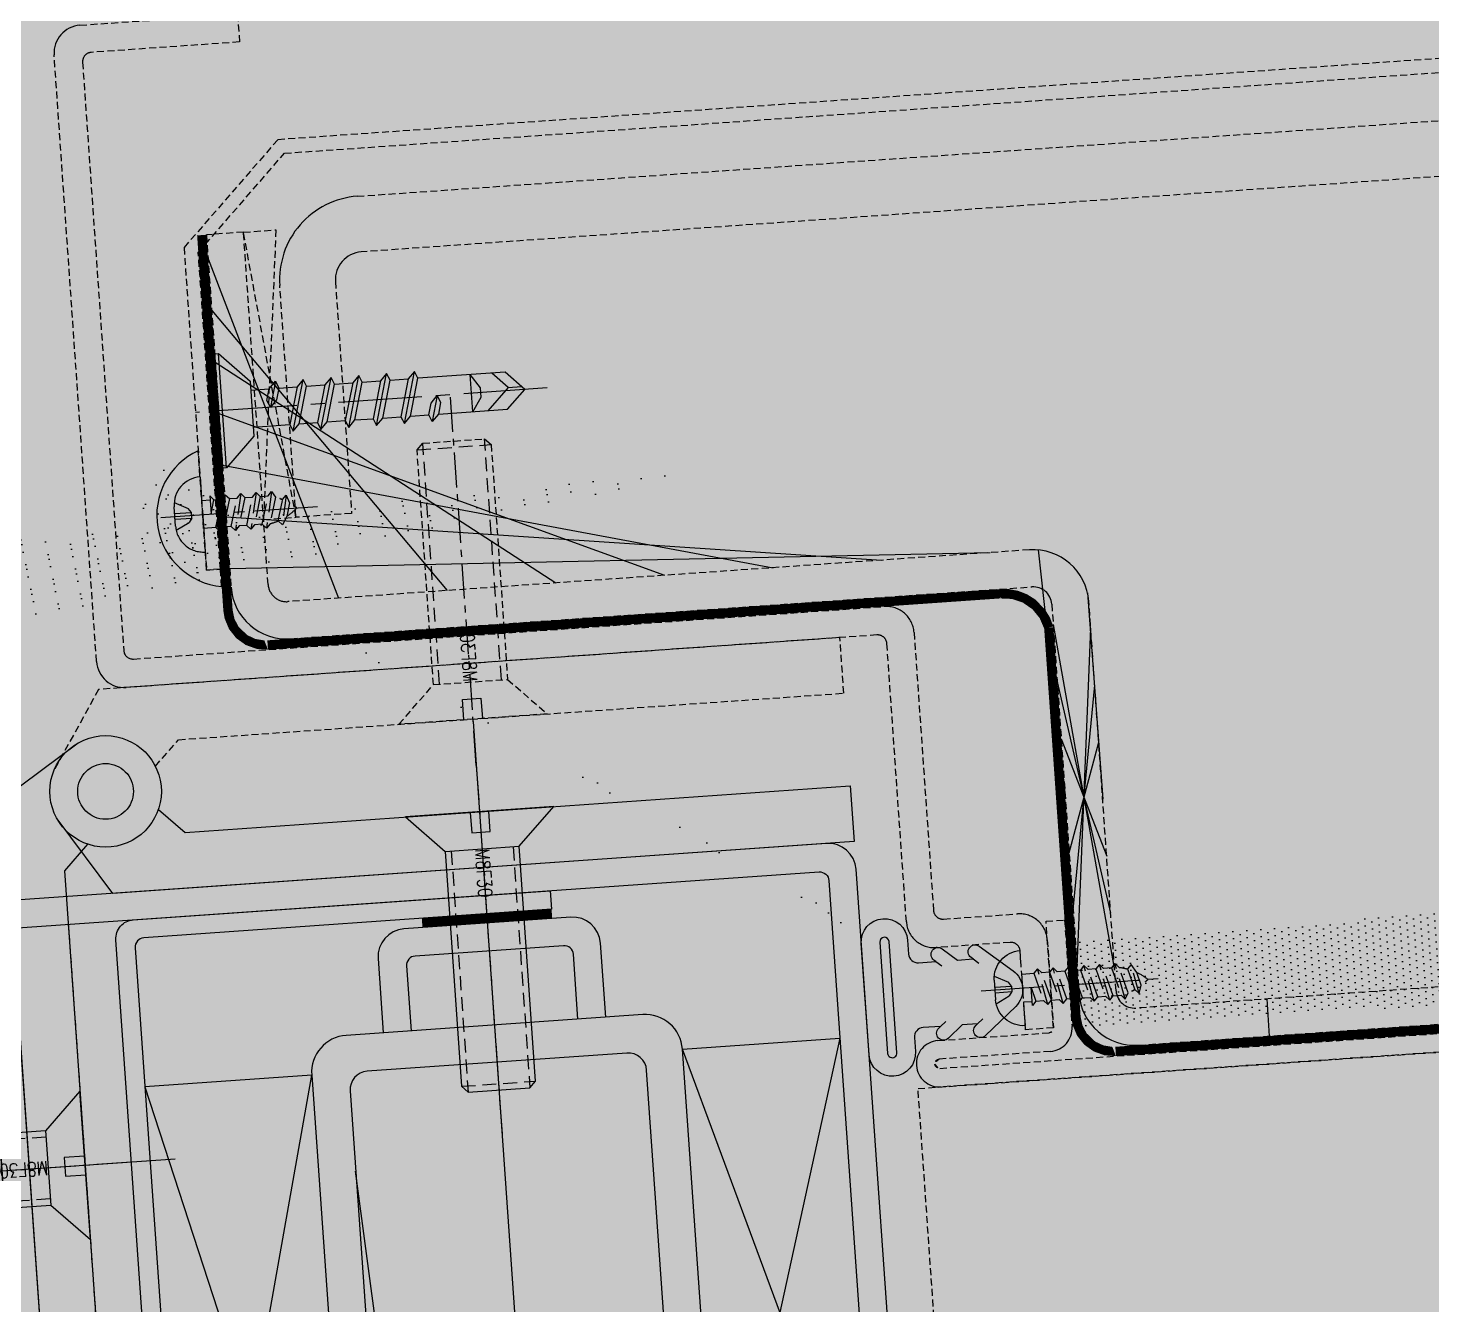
# Model space of a CAD drawing. Header units: millimetres. Extents: x 306 to 836129804, y -168137 to 818603917.
# Drawn here: x 834507694 to 834507845.1, y 817985933.9 to 817986071.3 of the extents above; entities that cross this region are included whole.
import ezdxf
from ezdxf.enums import TextEntityAlignment as Align

# ---------------------------------------------------------------- set-up
doc = ezdxf.new("R2010")
doc.units = ezdxf.units.MM
doc.header["$LTSCALE"] = 3
for name, pattern in [('ACAD_ISO03W100', [30, 12, -18]), ('CENTER', [2, 1.25, -0.25, 0.25, -0.25]), ('CENTER2', [1.125, 0.75, -0.125, 0.125, -0.125]), ('DASHED', [0.75, 0.5, -0.25]), ('HIDDEN', [0.375, 0.25, -0.125]), ('HIDDEN2', [4.762499999999999, 3.175, -1.5875])]:
    doc.linetypes.add(name, pattern=pattern)
doc.layers.get('Defpoints').update_dxf_attribs({"color": 32})
for name, color, linetype in [('_LTC', 251, 'Continuous'), ('ALUM', 251, 'Continuous'), ('ELASTOMER', 251, 'Continuous'), ('ELASTOMER-V', 251, 'Continuous'), ('FASTENER', 251, 'Continuous'), ('INSUL', 8, 'HIDDEN'), ('STEEL', 251, 'Continuous'), ('STEEL-V', 251, 'Continuous'), ('SUS-V', 251, 'Continuous'), ('WELD', 251, 'Continuous')]:
    doc.layers.add(name, color=color, linetype=linetype)
doc.layers.add('Eva-New', color=1, linetype='ACAD_ISO03W100', lineweight=18)
doc.layers.add('Hatch (LTC&CB)', color=252, linetype='Continuous', lineweight=35)
doc.layers.add('GRID', color=7, linetype='Continuous', true_color=0x000000)
doc.styles.add('ROMANS', font='ROMANS.shx', dxfattribs={"width": 0.8})

# ---------------------------------------------------------------- blocks, each defined once
blk = doc.blocks.new('GASKET45')
at = {"layer": 'ELASTOMER-V'}
h = blk.add_hatch(dxfattribs=at)
h.set_pattern_fill('DOTS', color=256, scale=12, angle=-1.272221872585407e-14, style=0)
h.set_pattern_definition([(0, (4663.715353717185, 751.2185702971419), (0.3750000000000002, 0.7499999999999999), [0, -0.75])])
edge = h.paths.add_edge_path()
edge.add_arc((-6, -14.5), 2.5, 90, 270, ccw=False)
edge.add_line((-6, -12), (-4.499999999999091, -12))
edge.add_arc((-4.500000000000114, -10.99999999999989), 1.000000000000114, 270.0000000000586, 359.9999999999935)
edge.add_line((-3.5, -11), (-3.5, -9.115413747220373))
edge.add_line((-3.5, -9.115413747220373), (-3.675466667660658, -9.324526778783365))
edge.add_arc((-4.249999999999823, -8.842436071518266), 0.7500000000000733, 140.0000000000274, 319.9999999999853, ccw=False)
edge.add_line((-4.824533332339342, -8.36034536425359), (-3.5, -6.781828006927753))
edge.add_line((-3.5, -6.781828006927753), (-3.5, -5.115413747218554))
edge.add_line((-3.5, -5.115413747218554), (-3.675466667660658, -5.324526778783365))
edge.add_arc((-4.249999999999823, -4.842436071518266), 0.7500000000000733, 140.0000000000274, 319.9999999999853, ccw=False)
edge.add_line((-4.824533332339342, -4.36034536425359), (-1.915111107797202, -0.8930309757834038))
edge.add_arc((8.36325685294266e-13, -2.5), 2.500000000000614, 40.000000000022794, 140.0000000000044, ccw=False)
edge.add_line((1.915111107798111, -0.8930309757824944), (4.824533332339342, -4.36034536425268))
edge.add_arc((4.249999999999823, -4.842436071518266), 0.7500000000006569, -139.99999999993207, 40.00000000002592, ccw=False)
edge.add_line((3.675466667660658, -5.324526778784275), (3.5, -5.115413747218554))
edge.add_line((3.5, -5.115413747218554), (3.5, -6.781828006927753))
edge.add_line((3.5, -6.781828006927753), (4.824533332339342, -8.36034536425268))
edge.add_arc((4.249999999999823, -8.842436071518266), 0.7500000000006569, -139.99999999993207, 40.00000000002592, ccw=False)
edge.add_line((3.675466667660658, -9.324526778784275), (3.5, -9.115413747220373))
edge.add_line((3.5, -9.115413747220373), (3.5, -11))
edge.add_arc((4.500000000000114, -10.99999999999989), 1.000000000000114, 180.0000000000065, 269.9999999999413)
edge.add_line((4.499999999999091, -12), (6, -12))
edge.add_arc((6, -14.5), 2.5, -90, 90, ccw=False)
edge.add_line((6, -17), (-6, -17))
edge = h.paths.add_edge_path(flags=16)
edge.add_line((-6, -15), (6, -15))
edge.add_arc((6, -14.5), 0.5, 270, 450)
edge.add_line((6, -14), (-6, -14))
edge.add_arc((-6, -14.5), 0.5, 90, 270)
at = {"layer": 'ELASTOMER'}
for points in [[(-6, -17, -0.9999999999999999), (-6, -12), (-4.499999999999091, -12, 0.414213562372762), (-3.5, -11), (-3.5, -9.115413747220373), (-3.675466667660658, -9.324526778783365, -0.9999999999996328), (-4.824533332339342, -8.36034536425359), (-3.5, -6.781828006927753), (-3.5, -5.115413747218554), (-3.675466667660658, -5.324526778783365, -0.9999999999996328), (-4.824533332339342, -4.36034536425359), (-1.915111107797202, -0.8930309757834038, -0.4663076581549007), (1.915111107798111, -0.8930309757824944), (4.824533332339342, -4.36034536425268, -0.9999999999996328), (3.675466667660658, -5.324526778784275), (3.5, -5.115413747218554), (3.5, -6.781828006927753), (4.824533332339342, -8.36034536425268, -0.9999999999996328), (3.675466667660658, -9.324526778784275), (3.5, -9.115413747220373), (3.5, -11, 0.414213562372762), (4.499999999999091, -12), (6, -12, -1), (6, -17)], [(-6, -15), (6, -15, 0.9999999999999999), (6, -14), (-6, -14, 0.9999999999999999)]]:
    blk.add_lwpolyline(points, format="xyb", close=True, dxfattribs=at)
for points in [[(-3.5, -5.115413747218554), (-3.000000000000909, -4.519536950917427)], [(3.500000000000909, -5.115413747218554), (3.000000000000909, -4.519536950917427)], [(-3.5, -9.115413747220373), (-3, -8.519536950919246)], [(3.5, -9.115413747220373), (3, -8.519536950919246)]]:
    blk.add_lwpolyline(points, dxfattribs=at)
blk = doc.blocks.new('screw03')
at = {"linetype": 'CENTER2'}
blk.add_line((0, 1.499999999999999), (0, -4.999999999999999), dxfattribs=at)
at = {"linetype": 'ByBlock'}
for p, q in [((-0.4947352116318982, 0.9894704232638122), (-0.25, 0.4999999999999999)), ((-0.0999999999999979, 0.9999999999999996), (-0.0999999999999979, 0.3999999999999995)), ((0.1000000000000085, 0.9999999999999996), (0.1000000000000085, 0.3999999999999997)), ((0.4947352116319053, 0.9894704232638114), (0.2500000000000071, 0.4999999999999999)), ((-0.1000000000000014, 0.3999999999999997), (-0.25, 0.4999999999999999)), ((-0.0999999999999979, 0.3999999999999995), (0.1000000000000085, 0.3999999999999997)), ((0.1000000000000085, 0.3999999999999997), (0.2500000000000071, 0.4999999999999999)), ((-0.5, -2e-16), (-0.5, -0.4390775208307397)), ((0.4999999995919425, -2e-16), (0.4999999995919425, -0.2999446808685481)), ((0.4999999995919425, -0.4390775208307988), (0.4999999995919425, -0.7151599297903417)), ((0.6499999995918926, -0.8564760407174967), (-0.6500000000000496, -0.5782103607930225)), ((-0.5000000000000498, -0.9956088806797342), (-0.5000000000000498, -0.7173432007552591)), ((0.4999999995918927, -0.9956088806797334), (0.4999999995918927, -1.273874560604208)), ((0.6499999995918926, -1.413007400566445), (-0.6500000000000496, -1.13474172064197)), ((-0.5000000000000498, -1.552140240528682), (-0.5000000000000498, -1.273874560604207)), ((0.6499999995918926, -1.969538760415393), (-0.6500000000000496, -1.691273080490919)), ((-0.5000000000000498, -2.108671600377631), (-0.5000000000000498, -1.830405920453156)), ((0.4999999995918927, -1.552140240528681), (0.4999999995918927, -1.830405920453157)), ((0.6499999995918926, -2.526070120264342), (-0.6500000000000496, -2.247804440339868)), ((-0.5000000000000498, -2.665202960226579), (-0.5000000000000498, -2.386937280302104)), ((0.4999999995918927, -2.10867160037763), (0.4999999995918927, -2.386937280302105)), ((0.6499999995918926, -3.08260148011329), (-0.6500000000000496, -2.804335800188816)), ((-0.5000000000000498, -3.221734320075528), (-0.5000000000000498, -2.943468640151053)), ((0.4999999995918927, -2.665202960226578), (0.4999999995918927, -2.943468640151054)), ((0.6499999995918926, -3.639132839962238), (-0.6500000000000496, -3.360867160037765)), ((0.4999999995918927, -3.221734320075527), (0.4999999995918927, -3.500000000000002)), ((0.4837624808859618, -4.14940600362065), (-0.5707179780344405, -3.939459985643766))]:
    blk.add_line(p, q, dxfattribs=at)
blk.add_lwpolyline([(-1.350000000000001, 0, -0.4142135623730951), (-0.3500000000000014, 0.9999999999999992), (0.3500000000000014, 0.9999999999999998, -0.4142135623730951), (1.350000000000001, 0)], format="xyb", close=True, dxfattribs=at)
for points in [[(-0.5000000000000498, -0.7173432007552591), (-0.6500000000000496, -0.5782103607930225), (-0.5000000000000498, -0.4390775208307858), (0.4999999995918928, -0.7173432007552601), (0.6499999995918926, -0.8564760407174967), (0.4999999995918928, -0.9956088806797334)], [(-2.040767e-10, -0.2999446808685482), (0.4999999995918928, -0.4390775208307849), (0.6499999995918926, -0.2999446808685482)], [(-0.5000000000000498, -1.273874560604207), (-0.6500000000000496, -1.13474172064197), (-0.5000000000000498, -0.9956088806797342), (0.4999999995918928, -1.273874560604208), (0.6499999995918926, -1.413007400566445), (0.4999999995918928, -1.552140240528681)], [(-0.5000000000000498, -1.830405920453156), (-0.6500000000000496, -1.691273080490919), (-0.5000000000000498, -1.552140240528682), (0.4999999995918928, -1.830405920453157), (0.6499999995918926, -1.969538760415393), (0.4999999995918928, -2.10867160037763)], [(-0.5000000000000498, -2.386937280302104), (-0.6500000000000496, -2.247804440339868), (-0.5000000000000498, -2.108671600377631), (0.4999999995918928, -2.386937280302105), (0.6499999995918926, -2.526070120264342), (0.4999999995918928, -2.665202960226578)], [(-0.5000000000000498, -2.943468640151053), (-0.6500000000000496, -2.804335800188816), (-0.5000000000000498, -2.665202960226579), (0.4999999995918928, -2.943468640151054), (0.6499999995918926, -3.08260148011329), (0.4999999995918928, -3.221734320075527)], [(-0.5000000000000498, -3.500000000000001), (-0.6500000000000496, -3.360867160037765), (-0.5000000000000498, -3.221734320075528), (0.4999999995918928, -3.500000000000002), (0.6499999995918926, -3.639132839962238), (0.4343183268247861, -3.759988724585902)], [(-0.2774362008874089, -4.118463226760876), (-0.5707179780344405, -3.939459985643766), (-0.4207179780344406, -3.800327145681528), (0.3337624808859618, -4.010273163658414), (0.4837624808859617, -4.14940600362065), (0.1966940256257654, -4.250397396668146)]]:
    blk.add_lwpolyline(points, close=True, dxfattribs=at)
for centre, start, end in [((1.467556403731704, -3.141221798134048), 190.3341786934588, 199.2416268676345), ((-1.467556403731705, -3.141221798134048), 334.2448838216755, 341.9779209403062), ((1.467556403731704, -3.141221798134048), 209.249965380487, 222.7959236607018), ((-1.467556403731705, -3.141221798134048), 317.2040763392983, 326.3176718876688)]:
    blk.add_arc(centre, 2, start, end, dxfattribs=at)
blk = doc.blocks.new('SCREW11')
at = {"linetype": 'CENTER2'}
blk.add_line((7.389644451905042e-12, -8.85833333333494), (7.275957614183426e-12, 0.625), dxfattribs=at)
at = {"linetype": 'ByBlock'}
for p, q in [((-0.4999999999853344, -0.9000000000060027), (-0.4999999999853344, -1.880741475800733)), ((0.5000000000146656, -0.9000000000078217), (0.5000000000131877, -1.398690668234394)), ((1.466560206608847e-11, -1.394125594570141), (0.1875000000146656, -1.314956545601035)), ((0.1875000000219416, -1.573775590709829), (1.466560206608847e-11, -1.394125594570141)), ((0.6875000000146656, -1.578340664367261), (1.682565198279917e-11, -1.394125594571506)), ((0.1875000000146656, -1.314956545601035), (0.5000000000189857, -1.398690668236213)), ((0.5000000000189857, -1.398690668236213), (0.6875000000146656, -1.578340664367261)), ((-0.4999999999868123, -1.880741475797095), (-0.6874999999868123, -1.959910524772567)), ((0.5000000000161435, -2.148690668237123), (-0.4999999999868123, -1.880741475797095)), ((0.5000000000204636, -1.657509713344098), (0.1875000000219416, -1.573775590709829)), ((0.6875000000146656, -1.578340664367261), (0.5000000000204636, -1.657509713344098)), ((0.5000000000146656, -1.657509713342279), (0.5000000000146656, -2.148690668234394)), ((-0.6874999999868123, -1.959910524772567), (-0.4999999999874944, -2.139560520905889)), ((-0.6874999999868123, -1.959910524772567), (0.6875000000131877, -2.328340664368625)), ((-0.4999999999874944, -2.139560520905889), (0.5000000000176215, -2.40750971333955)), ((-0.4999999999874944, -2.139560520905889), (-0.4999999999896545, -2.630741475799823)), ((0.6875000000131877, -2.328340664368625), (0.5000000000161435, -2.148690668237123)), ((-0.4999999999926104, -2.630741475798914), (-0.6874999999874944, -2.709910524772567)), ((0.5000000000146656, -2.898690668238032), (-0.4999999999926104, -2.630741475798914)), ((0.5000000000176215, -2.40750971333955), (0.6875000000131877, -2.328340664368625)), ((0.5000000000125056, -2.40750971333955), (0.5000000000131877, -2.898690668232121)), ((-0.6874999999874944, -2.709910524772567), (-0.4999999999904503, -2.889560520903615)), ((-0.6874999999874944, -2.709910524772567), (0.6875000000117097, -3.07834066436817)), ((-0.4999999999904503, -2.889560520903615), (0.5000000000161435, -3.157509713335912)), ((-0.4999999999904503, -2.889560520903615), (-0.4999999999919282, -3.380741475799823)), ((0.6875000000117097, -3.07834066436817), (0.5000000000146656, -2.898690668238032)), ((-0.4999999999919282, -3.380741475799823), (-0.6874999999904503, -3.459910524773477)), ((0.5000000000153477, -3.648690668234394), (-0.4999999999919282, -3.380741475799823)), ((0.5000000000161435, -3.157509713335912), (0.6875000000117097, -3.07834066436817)), ((0.5000000000103455, -3.157509713339095), (0.5000000000095497, -3.648690668231666)), ((-0.6874999999904503, -3.459910524773477), (-0.4999999999911324, -3.639560520903615)), ((-0.6874999999904503, -3.459910524773477), (0.6875000000095497, -3.82834066436817)), ((-0.4999999999911324, -3.639560520903615), (0.5000000000153477, -3.907509713338641)), ((-0.4999999999911324, -3.639560520903615), (-0.4999999999926104, -4.130741475796185)), ((0.6875000000095497, -3.82834066436817), (0.5000000000153477, -3.648690668234394)), ((-0.4999999999926104, -4.130741475797549), (-0.6874999999919282, -4.209910524771658)), ((0.5000000000146656, -4.398690668232575), (-0.4999999999926104, -4.130741475797549)), ((0.5000000000153477, -3.907509713338641), (0.6875000000095497, -3.82834066436817)), ((0.5000000000088676, -3.907509713340005), (0.5000000000088676, -4.398690668232575)), ((-0.6874999999919282, -4.209910524771658), (-0.4999999999926104, -4.389560520902251)), ((-0.6874999999919282, -4.209910524771658), (0.6875000000088676, -4.578340664366351)), ((-0.4999999999926104, -4.389560520902251), (0.5000000000131877, -4.657509713336822)), ((-0.4999999999926104, -4.389560520902251), (-0.4999999999940883, -4.880741475794366)), ((0.6875000000088676, -4.578340664366351), (0.5000000000146656, -4.398690668232575)), ((-0.4999999999940883, -4.880741475794366), (-0.6874999999911324, -4.95991052476802)), ((0.5000000000125056, -5.14869066823394), (-0.4999999999940883, -4.880741475794366)), ((0.5000000000131877, -4.657509713336822), (0.6875000000088676, -4.578340664366351)), ((0.5000000000073896, -4.657509713338641), (0.5000000000080718, -5.148690668230756)), ((-0.6874999999911324, -4.95991052476802), (-0.4999999999911324, -5.139560520899977)), ((-0.6874999999911324, -4.95991052476802), (0.6875000000088676, -5.328340664362713)), ((-0.4999999999911324, -5.139560520899977), (0.5000000000131877, -5.407509713335003)), ((-0.4999999999911324, -5.139560520899977), (-0.4999999999919282, -5.630741475797095)), ((0.6875000000088676, -5.328340664362713), (0.5000000000125056, -5.14869066823394)), ((-0.6874999999919282, -5.709910524769384), (-0.4999999999919282, -5.630741475797095)), ((-0.4999999999919282, -5.630741475797095), (-0.1874999999896545, -5.714475598435001)), ((0.5000000000131877, -5.407509713335003), (0.6875000000088676, -5.328340664362713)), ((-0.4999999999868123, -5.88956052090407), (-0.6874999999919282, -5.709910524769384)), ((7.389644451905042e-12, -5.894125594566503), (-0.6874999999904503, -5.709910524770748)), ((-0.1874999999868123, -5.973294643534246), (-0.4999999999868123, -5.88956052090407)), ((-0.1874999999896545, -5.714475598435001), (7.389644451905042e-12, -5.894125594566503)), ((7.389644451905042e-12, -5.894125594566503), (-0.1874999999868123, -5.973294643534246)), ((-0.4999999999992042, -6.82083333333685), (-0.1249999999984084, -7.070833333340033)), ((-0.4999999999992042, -6.82083333333685), (0.5000000000022737, -6.820833333340033)), ((-0.1249999999984084, -7.070833333340033), (0.1250000000030695, -7.070833333340943)), ((0.1250000000030695, -7.070833333340943), (0.5000000000022737, -6.820833333340033)), ((0.08838834764617332, -7.816391595093592), (-0.4999999999984084, -7.228003247447759)), ((0.08838834764617332, -7.816391595093592), (0.5000000000007958, -7.404779942743971)), ((0.08838834764617332, -7.816391595098594), (0.08838834764696912, -8.16994498568829))]:
    blk.add_line(p, q, dxfattribs=at)
for points in [[(-1.54166666665617, -0.09999999999126885), (-1.541666666656283, 4.547473508864641e-12), (1.541666666668561, -4.547473508864641e-12), (1.541666666669471, -0.1000000000044565)], [(-0.4999999999940883, -5.889560520905434), (-0.5000000000013642, -7.75833333333685), (-2.046363078989089e-12, -8.258333333338669), (0.5000000000007958, -7.758333333338669), (0.5000000000088676, -5.40750971333182)]]:
    blk.add_lwpolyline(points, dxfattribs=at)
blk.add_lwpolyline([(-1.54166666665617, -0.09999999999126885), (1.541666666669471, -0.1000000000044565), (0.741666666670767, -0.9000000000060027), (-0.7416666666568972, -0.9000000000060027)], close=True, dxfattribs=at)
blk = doc.blocks.new('screw03S')
at = {"linetype": 'CENTER2'}
blk.add_line((0, 1.499999999999999), (0, -4.386937280302102), dxfattribs=at)
for p, q in [((-0.4947352116318982, 0.9894704232638122), (-0.25, 0.4999999999999999)), ((-0.0999999999999979, 0.9999999999999996), (-0.0999999999999979, 0.3999999999999995)), ((0.1000000000000085, 0.9999999999999996), (0.1000000000000085, 0.3999999999999997)), ((0.4947352116319053, 0.9894704232638114), (0.2500000000000071, 0.4999999999999999)), ((-0.1000000000000014, 0.3999999999999997), (-0.25, 0.4999999999999999)), ((-0.0999999999999979, 0.3999999999999995), (0.1000000000000085, 0.3999999999999997)), ((0.1000000000000085, 0.3999999999999997), (0.2500000000000071, 0.4999999999999999))]:
    blk.add_line(p, q)
at = {"linetype": 'ByBlock'}
for p, q in [((-0.5000000000000498, -0.4390775208307858), (-0.5000000000000498, 0)), ((0.4999999995919425, -2e-16), (0.4999999995919425, -0.2999446808685481)), ((0.4999999995918928, -0.4390775208307849), (0.4999999995918928, -0.7173432007552601)), ((0.6499999995918926, -0.8564760407174967), (-0.6500000000000496, -0.5782103607930225)), ((-0.5000000000000498, -0.9956088806797342), (-0.5000000000000498, -0.7173432007552591)), ((0.4999999995918928, -0.9956088806797334), (0.4999999995918928, -1.273874560604208)), ((0.6499999995918926, -1.413007400566445), (-0.6500000000000496, -1.13474172064197)), ((-0.5000000000000498, -1.552140240528682), (-0.5000000000000498, -1.273874560604207)), ((0.6499999995918926, -1.969538760415393), (-0.6500000000000496, -1.691273080490919)), ((-0.5000000000000498, -2.108671600377631), (-0.5000000000000498, -1.830405920453156)), ((0.4999999995918928, -1.552140240528681), (0.4999999995918928, -1.830405920453157)), ((0.6499999995918926, -2.526070120264342), (-0.6500000000000496, -2.247804440339868)), ((0.4999999995918928, -2.10867160037763), (0.4999999995918928, -2.386937280302105)), ((0.4837624808859619, -3.036343283922753), (-0.5707179780344405, -2.826397265945868))]:
    blk.add_line(p, q, dxfattribs=at)
blk.add_lwpolyline([(-1.350000000000001, 0, -0.4142135623730951), (-0.3500000000000014, 0.9999999999999992), (0.3500000000000014, 0.9999999999999998, -0.4142135623730951), (1.350000000000001, 0)], format="xyb", close=True, dxfattribs=at)
for points in [[(-0.5000000000000498, -0.7173432007552591), (-0.6500000000000496, -0.5782103607930225), (-0.5000000000000498, -0.4390775208307858), (0.4999999995918928, -0.7173432007552601), (0.6499999995918926, -0.8564760407174967), (0.4999999995918928, -0.9956088806797334)], [(-2.040767e-10, -0.2999446808685482), (0.4999999995918928, -0.4390775208307849), (0.6499999995918926, -0.2999446808685482)], [(-0.5000000000000498, -1.273874560604207), (-0.6500000000000496, -1.13474172064197), (-0.5000000000000498, -0.9956088806797342), (0.4999999995918928, -1.273874560604208), (0.6499999995918926, -1.413007400566445), (0.4999999995918928, -1.552140240528681)], [(-0.5000000000000498, -1.830405920453156), (-0.6500000000000496, -1.691273080490919), (-0.5000000000000498, -1.552140240528682), (0.4999999995918928, -1.830405920453157), (0.6499999995918926, -1.969538760415393), (0.4999999995918928, -2.10867160037763)], [(-0.5000000000000498, -2.386937280302104), (-0.6500000000000496, -2.247804440339868), (-0.5000000000000498, -2.108671600377631), (0.4999999995918928, -2.386937280302105), (0.6499999995918926, -2.526070120264342), (0.4343183268247862, -2.646926004888005)], [(-0.2774362008874089, -3.005400507062979), (-0.5707179780344405, -2.826397265945868), (-0.4207179780344405, -2.687264425983631), (0.3337624808859619, -2.897210443960516), (0.4837624808859618, -3.036343283922753), (0.1966940256257655, -3.137334676970249)]]:
    blk.add_lwpolyline(points, close=True, dxfattribs=at)
for centre, start, end in [((1.467556403731704, -2.028159078436152), 190.3341786934588, 199.2416268676345), ((1.467556403731704, -2.028159078436152), 209.249965380487, 222.7959236607018), ((-1.467556403731705, -2.028159078436152), 334.2448838216755, 341.9779209403062), ((-1.467556403731705, -2.028159078436152), 317.2040763392983, 326.3176718876688)]:
    blk.add_arc(centre, 2, start, end, dxfattribs=at)
blk = doc.blocks.new('M8FH')
at = {"linetype": 'ByBlock'}
blk.add_lwpolyline([(-4, -8), (0, -4), (0, 4), (-4, 8)], close=True, dxfattribs=at)
at = {"linetype": 'HIDDEN2'}
blk.add_lwpolyline([(-4, -1), (-1.799999999999955, -1), (-1.799999999999955, 1), (-4, 1)], dxfattribs=at)
blk = doc.blocks.new('M8F30')
at = {"linetype": 'DASHED'}
for p, q in [((4, 3.33333333333303), (30, 3.33333333333303)), ((29.33333333333394, -4), (29.33333333333394, 4)), ((4, -3.33333333333303), (30, -3.33333333333303))]:
    blk.add_line(p, q, dxfattribs=at)
at = {"linetype": 'CENTER'}
blk.add_line((-5, 0), (35, 0), dxfattribs=at)
at = {"linetype": 'ByBlock'}
blk.add_lwpolyline([(4, -4), (29.33333333333394, -4), (30, -3.33333333333303), (30, 3.33333333333303), (29.33333333333394, 4), (4, 4)], dxfattribs=at)
blk.add_blockref('M8FH', (4, 0), dxfattribs=at)
at = {"layer": 'Defpoints', "style": 'ROMANS', "width": 0.8000000000000111}
blk.add_text('M8F30', height=1.5, dxfattribs=at).set_placement((4, 0), align=Align.MIDDLE_LEFT)
blk = doc.blocks.new('WELD')
blk.add_solid([(0, 1), (0, 0), (1, 0)])
blk = doc.blocks.new('EWS4-1 Door LEAFT L - 2')
at = {"layer": 'STEEL-V'}
h = blk.add_hatch(dxfattribs=at)
h.set_pattern_fill('STEEL', color=256, scale=150, angle=89.99999999999997, style=0)
h.set_pattern_definition([(134.9999999999999, (-71731.33089601994, 20096.0815141201), (-13.25825214724777, -13.25825214724776), []), (134.9999999999999, (-71740.70589601994, 20096.08151435852), (-13.25825214724777, -13.25825214724776), [])])
edge = h.paths.add_edge_path(flags=16)
edge.add_line((-70080.02894794941, 14995.35489416122), (-70080.02894794941, 15023.35489428043))
edge.add_arc((-70082.0289478302, 15023.35489428043), 1.99999988079071, 0, 90)
edge.add_line((-70082.0289478302, 15025.35489416122), (-70150.0289478302, 15025.35489428043))
edge.add_arc((-70150.0289477706, 15023.35489422083), 2.000000059604646, 90.00000170754724, 180.0000017075472)
edge.add_line((-70152.0289478302, 15023.35489416122), (-70152.02894771099, 14995.35489428043))
edge.add_arc((-70150.0289477706, 14995.35489410162), 1.999999940395363, 179.999994877358, 269.9999948773579)
edge.add_line((-70150.02894794941, 14993.35489416122), (-70082.02894794941, 14993.35489428043))
edge.add_arc((-70082.0289478898, 14995.35489422083), 1.999999940395356, 269.9999982924527, 359.9999982924526)
edge = h.paths.add_edge_path()
edge.add_line((-70076.02894794941, 14993.35489439964), (-70076.02894794941, 15025.35489416122))
edge.add_arc((-70080.02894812822, 15025.35489422083), 4.000000178813934, 359.9999991462265, 449.9999991462264)
edge.add_line((-70080.02894806862, 15029.35489439964), (-70152.0289478302, 15029.35489428043))
edge.add_arc((-70152.02894765139, 15025.35489422083), 4.000000059604648, 90.00000256132091, 180.0000025613209)
edge.add_line((-70156.02894771099, 15025.35489404202), (-70156.02894771099, 14993.35489428043))
edge.add_arc((-70152.02894771099, 14993.35489416122), 4.000000000000002, 179.9999982924527, 269.9999982924527)
edge.add_line((-70152.0289478302, 14989.35489416122), (-70080.0289478302, 14989.35489428043))
edge.add_arc((-70080.02894794941, 14993.35489428043), 4.000000000000002, 270.0000017075473, 360.0000017075473)
blk.add_circle((-70184.0289478302, 14969.35489439964), 6)
at = {"layer": 'ALUM'}
for points in [[(-70076.5289478302, 15032.35489416122), (-70076.5289478302, 15035.35489416122), (-70090.5289478302, 15035.35489416122, -0.414213562373095), (-70091.02894794941, 15035.85489416122), (-70091.02894794941, 15046.85489428043, 0.414213562373095), (-70093.52894794941, 15049.35489428043), (-70170.0289478302, 15049.35489404202, 0.4142135623730951), (-70173.02894794941, 15046.35489416122), (-70173.0289478302, 14889.35489404202), (-70170.02894771099, 14889.35489416122), (-70170.0289478302, 15045.35489439964, -0.4142135623730951), (-70169.0289478302, 15046.35489428043), (-70095.0289478302, 15046.35489416122, -0.4142135623730951), (-70094.02894771099, 15045.35489404202), (-70094.0289478302, 15035.35489416122, 0.414213562373095), (-70091.0289478302, 15032.35489416122), (-70076.5289478302, 15032.35489416122)], [(-69348.52894794941, 15049.35489428043), (-69348.52894771099, 14969.35489416122), (-70168.02894771099, 14969.35489404202, -0.4142135623730951), (-70170.02894794941, 14971.35489416122), (-70170.02894794941, 15016.35489428043), (-70168.02894794941, 15016.35489428043), (-70168.02894771099, 14972.35489416122, 0.4142135623730951), (-70167.02894794941, 14971.35489416122), (-69350.5289478302, 14971.35489416122)]]:
    blk.add_lwpolyline(points, format="xyb", dxfattribs=at)
at = {"layer": 'ELASTOMER'}
for points in [[(-70152.0289478302, 15029.35489428043), (-70152.02894794941, 15046.35489439964), (-70094.02894794941, 15029.35489428043), (-70094.0289478302, 15046.35489416122)], [(-70152.0289478302, 14989.35489416122), (-70152.02894771099, 14971.35489428043), (-70080.0289478302, 14989.35489428043), (-70080.0289478302, 14971.35489404202)]]:
    blk.add_lwpolyline(points, close=True, dxfattribs=at)
at = {"layer": 'ELASTOMER', "linetype": 'HIDDEN2', "const_width": 1, "flags": 128}
blk.add_lwpolyline([(-70167.5289478302, 15002.35489428043), (-70167.5289478302, 15016.35489439964)], dxfattribs=at)
at = {"layer": 'GRID'}
blk.add_line((-70188.75590586662, 15009.35489439964), (-69350.52894771099, 15009.35489416122), dxfattribs=at)
at = {"layer": 'STEEL'}
for points in [[(-70076.02894794941, 14993.35489439964), (-70076.02894794941, 15025.35489416122, 0.414213562373095), (-70080.02894806862, 15029.35489439964), (-70152.0289478302, 15029.35489428043, 0.414213562373095), (-70156.02894771099, 15025.35489404202), (-70156.02894771099, 14993.35489428043, 0.414213562373095), (-70152.0289478302, 14989.35489416122), (-70080.0289478302, 14989.35489428043, 0.414213562373095)], [(-70080.02894794941, 14995.35489416122), (-70080.02894794941, 15023.35489428043, 0.414213562373095), (-70082.0289478302, 15025.35489416122), (-70150.0289478302, 15025.35489428043, 0.414213562373095), (-70152.0289478302, 15023.35489416122), (-70152.02894771099, 14995.35489428043, 0.414213562373095), (-70150.02894794941, 14993.35489416122), (-70082.02894794941, 14993.35489428043, 0.414213562373095)]]:
    blk.add_lwpolyline(points, format="xyb", close=True, dxfattribs=at)
for points in [[(-70156.02894771099, 15021.35489428043), (-70164.0289478302, 15021.35489428043, 0.4142135623730951), (-70167.0289478302, 15018.35489428043), (-70167.0289478302, 15000.35489428043, 0.414213562373095), (-70164.02894794941, 14997.35489404202), (-70156.02894771099, 14997.35489404202)], [(-70156.0289478302, 15018.35489428043), (-70163.0289478302, 15018.35489428043, 0.414213562373095), (-70164.0289478302, 15017.35489416122), (-70164.0289478302, 15001.35489428043, 0.414213562373095), (-70163.02894794941, 15000.35489416122), (-70156.0289478302, 15000.35489416122)]]:
    blk.add_lwpolyline(points, format="xyb", dxfattribs=at)
at = {"layer": 'SUS-V'}
blk.add_lwpolyline([(-70181.7026232481, 14974.88555562496), (-70179.0289478302, 14977.576816082), (-70179.02894771099, 15049.35489428043), (-70173.02894771099, 15049.35489416122), (-70173.0289478302, 14969.35489428043), (-70181.45751929283, 14963.93384683132)], dxfattribs=at)
at = {"layer": 'FASTENER'}
blk.add_blockref('M8F30', (-70179.0289478302, 15009.35489428043), dxfattribs=at)
at = {"layer": 'WELD', "yscale": 3.000000000000005, "rotation": 90}
for p, xscale, zscale in [((-70156.02894771099, 15021.35489428043), 3.000000000000005, 3.000000000000005), ((-70156.02894771099, 14997.35489416122), -3.000000000000005, 3)]:
    blk.add_blockref('WELD', p, dxfattribs=dict(at, xscale=xscale, zscale=zscale))
blk = doc.blocks.new('Double Door EWS4.1 - Type 1')
at = {"layer": 'INSUL'}
h = blk.add_hatch(dxfattribs=at)
h.set_pattern_fill('STEEL', color=256, scale=149.9999999999999, angle=89.99999999999997, style=0)
h.set_pattern_definition([(44.99999999999995, (-63838.15878355503, 20185.13444769382), (13.25825214724776, -13.25825214724775), []), (44.99999999999995, (-63828.78378355503, 20185.13444805145), (13.25825214724776, -13.25825214724775), [])])
edge = h.paths.add_edge_path()
edge.add_line((-66886.05994844437, 14984.35489404202), (-66848.05994856358, 14984.35489332676))
edge.add_arc((-66848.05994838476, 14990.35489410162), 6.000000774860384, 269.9999982924529, 359.9999982924529)
edge.add_line((-66842.0599476099, 14990.35489392281), (-66842.05994796753, 15070.35489404202))
edge.add_arc((-66840.05994796753, 15070.35489404202), 2, 90, 180, ccw=False)
edge.add_line((-66840.05994796753, 15072.35489404202), (-66798.05994796753, 15072.35489332676))
edge.add_arc((-66798.05994808674, 15078.35489320755), 5.999999880790711, 270.0000011383649, 360.0000011383649)
edge.add_line((-66792.05994820595, 15078.35489332676), (-66792.05994796753, 15285.35489404202))
edge.add_arc((-66798.0599475503, 15285.35489374399), 5.999999582767494, 2.845912352073171e-06, 90.00000284591233)
edge.add_line((-66798.05994784832, 15291.35489332676), (-66886.05994796753, 15291.35489320755))
edge.add_line((-66886.05994796753, 15291.35489320755), (-66886.05994808674, 15287.35489332676))
edge.add_line((-66886.05994808674, 15287.35489332676), (-66798.05994832516, 15287.35489368439))
edge.add_arc((-66798.05994850397, 15285.35489350557), 2.000000178813942, -5.1226414257143915e-06, 89.99999487735857, ccw=False)
edge.add_line((-66796.05994832516, 15285.35489332676), (-66796.05994796753, 15078.35489332676))
edge.add_arc((-66798.05994749069, 15078.35489356518), 1.999999523162856, 269.9999931698092, 359.9999931698092, ccw=False)
edge.add_line((-66798.05994772911, 15076.35489404202), (-66840.05994808674, 15076.35489320755))
edge.add_arc((-66840.05994808674, 15070.35489332676), 5.99999988079071, 90, 180)
edge.add_line((-66846.05994796753, 15070.35489332676), (-66846.05994844437, 14990.35489404202))
edge.add_arc((-66848.059948802, 14990.35489368439), 2.000000357627901, -89.99998975471811, 1.0245281885090662e-05, ccw=False)
edge.add_line((-66848.05994844437, 14988.35489332676), (-66886.05994808674, 14988.35489368439))
edge.add_line((-66886.05994808674, 14988.35489368439), (-66886.05994844437, 14984.35489404202))
h = blk.add_hatch(dxfattribs=at)
h.set_pattern_fill('AR-SAND', color=256, scale=0.9999999999999993, angle=-1.272221872585407e-14, style=0)
h.set_pattern_definition([(37.50000000000001, (-727632.216938138, -109921.7230294943), (-0.06299335810960766, 1.926823769013158), [0, -1.519999999999999, 0, -1.699999999999999, 0, -1.624999999999999]), (7.499999999999937, (-727632.216938138, -109921.7230294943), (1.769776705267728, 2.822146065229739), [0, -0.8199999999999995, 0, -1.369999999999999, 0, -0.5249999999999996]), (327.5, (-727633.4469382763, -109921.7230299711), (3.114141861751496, 0.005659053536963637), [0, -0.4999999999999997, 0, -1.799999999999999, 0, -2.349999999999999]), (317.4999999999999, (-727633.4469382763, -109921.7230299711), (3.006126604572293, 0.8776755649342485), [0, -0.2499999999999998, 0, -1.179999999999999, 0, -1.349999999999999])])
edge = h.paths.add_edge_path()
edge.add_line((-66848.18494796753, 14983.35489404202), (-66850.05994796753, 14983.35489332676))
edge.add_line((-66850.05994796753, 14983.35489332676), (-66850.05994784832, 14981.85489320755))
edge.add_line((-66850.05994784832, 14981.85489320755), (-66862.9349476099, 14981.85489344597))
edge.add_arc((-66855.76028692709, 14984.57489444075), 7.672949975403064, 200.762326326952, 350.8511323470219)
blk.add_line((-66813.05994796753, 14964.35489296913), (-65991.55994796753, 14964.35489404202), dxfattribs=at)
for points in [[(-66886.0599476099, 15294.35489356518), (-66791.559948802, 15294.35489392281, -0.414213562373095), (-66789.05994844437, 15291.8548938036), (-66789.05994784832, 15056.85489332676, -0.414213562373095), (-66791.55994820595, 15054.35489332676), (-66791.55994820595, 15054.35489332676, -0.414213562373095), (-66794.05994784832, 15056.85489320755), (-66794.05994796753, 15068.85489404202, 0.414213562373095), (-66794.55994832516, 15069.35489332676), (-66806.05994808674, 15069.35489320755), (-66806.05994772911, 15071.35489368439), (-66794.55994808674, 15071.3548938036, -0.4142135623730951), (-66792.05994784832, 15068.85489320755), (-66792.0599476099, 15056.85489392281, 0.4142135623730951), (-66791.55994832516, 15056.35489332676, 0.4142135623730951), (-66791.05994844437, 15056.85489320755), (-66791.05994832516, 15291.85489356518, 0.4142135623730951), (-66791.55994844437, 15292.35489416122), (-66886.05994808674, 15292.35489404202)], [(-66886.05994844437, 14984.35489404202), (-66848.05994856358, 14984.35489332676, 0.414213562373095), (-66842.0599476099, 14990.35489392281), (-66842.05994796753, 15070.35489404202, -0.4142135623730867), (-66840.05994796753, 15072.35489404202), (-66798.05994796753, 15072.35489332676, 0.414213562373095), (-66792.05994820595, 15078.35489332676), (-66792.05994796753, 15285.35489404202, 0.4142135623730966), (-66798.05994784832, 15291.35489332676), (-66886.05994796753, 15291.35489320755), (-66886.05994808674, 15287.35489332676), (-66798.05994832516, 15287.35489368439, -0.4142135623730951), (-66796.05994832516, 15285.35489332676), (-66796.05994796753, 15078.35489332676, -0.4142135623730951), (-66798.05994772911, 15076.35489404202), (-66840.05994808674, 15076.35489320755, 0.4142135623730951), (-66846.05994796753, 15070.35489332676), (-66846.05994844437, 14990.35489404202, -0.4142135623730951), (-66848.05994844437, 14988.35489332676), (-66886.05994808674, 14988.35489368439)], [(-66855.05994772911, 15277.85489320755), (-66880.05994832516, 15277.85489332676, 0.4142135623730802), (-66883.05994796753, 15274.85489404202), (-66883.05994844437, 15000.85489404202, 0.4142135623731089), (-66880.05994832516, 14997.85489320755), (-66855.05994832516, 14997.85489332676), (-66855.05994844437, 14991.85489392281), (-66880.05994796753, 14991.85489344597, -0.4142135623731), (-66889.05994808674, 15000.85489332676), (-66889.05994772911, 15274.85489320755, -0.4142135623730901), (-66880.05994844437, 15283.85489404202), (-66855.05994820595, 15283.85489332676)], [(-66884.85126793385, 14981.85489404202), (-66850.05994784832, 14981.85489320755), (-66850.05994796753, 14983.35489332676), (-66884.22994792461, 14983.35489368439), (-66894.22994792461, 14993.35489404202), (-66894.22994816303, 15136.35489332676, 0.414213562373095), (-66897.22994816303, 15139.35489332676), (-66918.22661542892, 15139.35489344597, 0.1763269807085449), (-66919.83358359337, 15138.77000486851), (-66927.35461986065, 15132.45910680294), (-66926.39043843746, 15131.31004023552), (-66918.86940228939, 15137.62093818188, -0.1763269807256357), (-66918.2266150713, 15137.85489404202), (-66897.22994887829, 15137.85489320755, -0.414213562373095), (-66895.72994804382, 15136.35489356518), (-66895.72994804382, 14992.73357367516), (-66884.85126793385, 14981.85489404202)], [(-66807.0599476099, 15054.3548938036), (-66837.05994844437, 15054.35489332676, 0.4142135623730951), (-66838.05994844437, 15053.35489332676), (-66838.05994796753, 14972.35489404202, -0.4142135623730951), (-66841.05994808674, 14969.35489320755), (-66906.5059479475, 14969.35489368439, -0.4142135623730951), (-66909.50594806671, 14972.35489332676), (-66909.50594830513, 14989.35489332676), (-66906.50594806671, 14989.35489368439), (-66906.5059479475, 14973.35489320755, 0.414213562373095), (-66905.50594842434, 14972.35489332676), (-66842.05994844437, 14972.35489332676, 0.414213562373095), (-66841.05994808674, 14973.35489368439), (-66841.05994784832, 15054.35489344597, -0.4142135623730951), (-66838.059948802, 15057.3548938036), (-66808.05994796753, 15057.35489332676, 0.4142135623730951), (-66807.0599476099, 15058.35489320755), (-66807.05994796753, 15066.35489368439, -0.4142135623730951), (-66804.05994844437, 15069.35489344597), (-66794.55994832516, 15069.35489332676), (-66794.5599476099, 15066.35489320755), (-66803.05994808674, 15066.3548938036, 0.4142135623730951), (-66804.05994844437, 15065.3548938036), (-66804.05994820595, 15057.35489332676, -0.414213562373095)], [(-66848.18494796753, 14983.35489404202), (-66850.05994796753, 14983.35489332676), (-66850.05994784832, 14981.85489320755), (-66862.9349476099, 14981.85489344597, 0.767942810609271)]]:
    blk.add_lwpolyline(points, format="xyb", close=True, dxfattribs=at)
at = {"layer": 'INSUL', "linetype": 'HIDDEN2', "const_width": 0.9999999999999993, "flags": 128}
blk.add_lwpolyline([(-66886.05994832516, 14983.85489332676), (-66845.55994784832, 14983.85489320755, 0.4142135623731075), (-66841.5599476099, 14987.85489368439), (-66841.55994772911, 15066.85489344597, -0.3659378865100876), (-66837.55994820595, 15071.85489332676), (-66795.559948802, 15071.85489332676, 0.4142135623730966), (-66791.55994796753, 15075.85489404202), (-66791.55994796753, 15287.85489404202, 0.4142135623730951), (-66795.55994844437, 15291.85489368439), (-66886.05994796753, 15291.85489368439)], format="xyb", dxfattribs=at)
at = {"layer": 'INSUL'}
for points in [[(-65991.55994796753, 15054.35489368439), (-66789.05994844437, 15054.35489332676), (-66789.05994820595, 15149.35489332676), (-65991.55994796753, 15149.35489404202)], [(-66829.38627278805, 14974.8855547905), (-66832.05994832516, 14977.57681512833), (-66832.05994820595, 15049.35489332676), (-66838.05994796753, 15049.35489332676), (-66838.05994808674, 14969.35489320755), (-66829.63137698174, 14963.93384671211)]]:
    blk.add_lwpolyline(points, dxfattribs=at)
blk.add_lwpolyline([(-66886.05994808674, 14988.35489368439), (-66886.05994796753, 14991.85489404202), (-66855.05994808674, 14988.35489332676), (-66855.05994844437, 14991.85489392281)], close=True, dxfattribs=at)
for radius in [5.999999999999996, 5.999999999999996, 2.999999999999998, 2.999999999999998]:
    blk.add_circle((-66827.05994808674, 14969.35489320755), radius, dxfattribs=at)
at = {"layer": 'INSUL', "yscale": 2.999999999999997, "rotation": 180}
for name, p, xscale, zscale in [('screw03', (-66799.05994808674, 15066.3548938036), -2.999999999999997, 3), ('screw03S', (-66856.05994796753, 14981.85489332676), 2.999999999999997, 2.999999999999997)]:
    blk.add_blockref(name, p, dxfattribs=dict(at, xscale=xscale, zscale=zscale))
at = {"layer": 'INSUL'}
for name, p in [('GASKET45', (-66799.05994808674, 15066.3548938036)), ('EWS4-1 Door LEAFT L - 2', (3356.968999505043, -3.576278686523438e-07))]:
    blk.add_blockref(name, p, dxfattribs=at)
at = {"layer": 'INSUL', "linetype": 'HIDDEN2', "xscale": 3.999999999999997, "yscale": 3.999999999999997, "zscale": 3.999999999999997, "rotation": 180}
blk.add_blockref('SCREW11', (-66867.05994820595, 14984.35489332676), dxfattribs=at)
at = {"layer": 'INSUL', "xscale": -0.9999999999999997}
blk.add_blockref('M8F30', (-66832.05994820595, 15009.35489332676), dxfattribs=at)
at = {"layer": 'INSUL', "rotation": 270}
blk.add_blockref('EWS4-1 Door LEAFT L - 2', (-81796.41484224796, -55214.67405474186), dxfattribs=at)
blk = doc.blocks.new('FAC-00-0')
at = {"layer": '_LTC', "rotation": 273.998908431359}
blk.add_blockref('Double Door EWS4.1 - Type 1', (834497429.7791212, 817918280.8848194, 1.396983861923218e-06), dxfattribs=at)

msp = doc.modelspace()

# ---------------------------------------------------------------- hatches: boundary and pattern name
at = {"layer": 'Hatch (LTC&CB)', "ltscale": 0.5}
h = msp.add_hatch(color=256, dxfattribs=at)
h.dxf.hatch_style = 1
h.paths.add_polyline_path([(834513554.2875786, 817967164.184733), (834513136.0010567, 817973147.5986885), (834516444.2460145, 817973378.8703827), (834516862.5325388, 817967395.4564129)])
edge = h.paths.add_edge_path()
edge.add_line((834574531.2963331, 818045981.8457801), (834554099.929931, 818044553.5366205))
edge.add_line((834554099.929931, 818044553.5366205), (834551123.8228455, 818044183.8080285))
edge.add_line((834551123.8228455, 818044183.8080285), (834548209.0206542, 818043477.5243225))
edge.add_line((834548209.0206542, 818043477.5243225), (834545391.3720644, 818042450.0201086))
edge.add_line((834545391.3720644, 818042450.0201086), (834542706.1556592, 818041114.1603316))
edge.add_line((834542706.1556592, 818041114.1603316), (834540186.9918953, 818039486.6707257))
edge.add_line((834540186.9918953, 818039486.6707257), (834537891.0747983, 818037557.0067935))
edge.add_line((834537891.0747983, 818037557.0067935), (834535879.1420094, 818035334.0248597))
edge.add_line((834535879.1420094, 818035334.0248597), (834535855.3944789, 818035294.2675608))
edge.add_line((834535855.3944789, 818035294.2675608), (834532032.6782387, 818042572.4388088))
edge.add_line((834532032.6782387, 818042572.4388088), (834531164.0984614, 818043800.1153567))
edge.add_line((834531164.0984614, 818043800.1153567), (834530021.2562451, 818044771.3886445))
edge.add_line((834530021.2562451, 818044771.3886445), (834528673.237675, 818045435.2700317))
edge.add_line((834528673.237675, 818045435.2700317), (834527205.3850749, 818045748.6568446))
edge.add_line((834527205.3850749, 818045748.6568446), (834506196.3506466, 818045615.4155988))
edge.add_arc((834506271.1753964, 818044617.8358235), 1000.382002588579, 94.28951124117238, 184.8385578105567)
edge.add_line((834505274.3584335, 818044533.4551773), (834507175.0349003, 818017345.0717123))
edge.add_arc((834508006.2233039, 818017538.0693862), 853.3008053756253, 193.0721449834389, 241.7750472788793)
edge.add_line((834507602.6678852, 818016786.2281208), (834508069.1239861, 818016499.3412285))
edge.add_line((834508069.1239861, 818016499.3412285), (834506033.0790353, 818013635.890324))
edge.add_arc((834507255.7232584, 818012765.1948972), 1500.989481160123, 144.5437625065404, 184.7118367485428)
edge.add_line((834505759.8064644, 818012641.8970132), (834510574.8280377, 817943764.9910301))
edge.add_arc((834512461.4285563, 817944222.0794972), 1941.182985577997, 193.6192718619657, 275.7769527828718)
edge.add_line((834512656.820462, 817942290.75524), (834514135.0129817, 817942432.7829566))
edge.add_line((834514135.0129817, 817942432.7829566), (834515639.5898061, 817942609.6817144))
edge.add_line((834515639.5898061, 817942609.6817144), (834517125.2230971, 817942816.5733008))
edge.add_line((834517125.2230971, 817942816.5733008), (834518606.1282966, 817943054.9641434))
edge.add_line((834518606.1282966, 817943054.9641434), (834520081.6376159, 817943324.7467438))
edge.add_line((834520081.6376159, 817943324.7467438), (834521550.6787682, 817943623.4372313))
edge.add_line((834521550.6787682, 817943623.4372313), (834523003.1909853, 817943997.2323029))
edge.add_line((834523003.1909853, 817943997.2323029), (834524434.6779621, 817944444.8476892))
edge.add_line((834524434.6779621, 817944444.8476892), (834525841.3906198, 817944965.1110799))
edge.add_line((834525841.3906198, 817944965.1110799), (834527219.6447655, 817945556.6599009))
edge.add_line((834527219.6447655, 817945556.6599009), (834528566.4663409, 817946218.3362625))
edge.add_line((834528566.4663409, 817946218.3362625), (834529949.1975069, 817946963.0067956))
edge.add_line((834529949.1975069, 817946963.0067956), (834530025.4386841, 817945888.6557508))
edge.add_line((834530025.4386841, 817945888.6557508), (834530524.2280539, 817945923.5249519))
edge.add_line((834530524.2280539, 817945923.5249519), (834531068.3343124, 817946109.8721913))
edge.add_line((834531068.3343124, 817946109.8721913), (834531037.8571603, 817946545.8476382))
edge.add_line((834531037.8571603, 817946545.8476382), (834533865.2576491, 817946000.0480125))
edge.add_line((834533865.2576491, 817946000.0480125), (834536130.1011477, 817945599.4485525))
edge.add_line((834536130.1011477, 817945599.4485525), (834538400.1908902, 817945229.7315427))
edge.add_line((834538400.1908902, 817945229.7315427), (834540675.1291097, 817944891.1253359))
edge.add_line((834540675.1291097, 817944891.1253359), (834542954.494443, 817944583.7301323))
edge.add_line((834542954.494443, 817944583.7301323), (834545237.8685557, 817944307.6853015))
edge.add_line((834545237.8685557, 817944307.6853015), (834547578.8128494, 817944055.8657025))
edge.add_line((834547578.8128494, 817944055.8657025), (834549775.2120743, 817943852.7193749))
edge.add_line((834549775.2120743, 817943852.7193749), (834552166.6682281, 817943704.7044293))
edge.add_line((834552166.6682281, 817943704.7044293), (834554408.0140736, 817943602.5051898))
edge.add_line((834554408.0140736, 817943602.5051898), (834556706.8720335, 817943525.9335827))
edge.add_line((834556706.8720335, 817943525.9335827), (834559062.7525511, 817943492.2506982))
edge.add_line((834559062.7525511, 817943492.2506982), (834561264.7959542, 817943499.6060555))
edge.add_line((834561264.7959542, 817943499.6060555), (834563662.805802, 817943545.8192695))
edge.add_line((834563662.805802, 817943545.8192695), (834565905.0821311, 817943629.5407001))
edge.add_line((834565905.0821311, 817943629.5407001), (834568202.2235788, 817943747.6000468))
edge.add_line((834568202.2235788, 817943747.6000468), (834570497.1715583, 817943902.4870338))
edge.add_line((834570497.1715583, 817943902.4870338), (834572789.3424196, 817944094.1622797))
edge.add_line((834572789.3424196, 817944094.1622797), (834575076.8880951, 817944322.4462694))
edge.add_line((834575076.8880951, 817944322.4462694), (834577358.8485965, 817944599.7346953))
edge.add_arc((834577188.4102644, 817949142.5459951), 4546.007449470469, 272.1486296327768, 348.0754999770829)
edge.add_line((834581636.318153, 817948203.238194), (834581931.6191186, 817949988.7878709))
edge.add_line((834581931.6191186, 817949988.7878709), (834582222.8927813, 817952167.7077127))
edge.add_line((834582222.8927813, 817952167.7077127), (834582444.6448697, 817954354.4007571))
edge.add_line((834582444.6448697, 817954354.4007571), (834582596.7161981, 817956553.5893033))
edge.add_line((834582596.7161981, 817956553.5893033), (834582678.7199463, 817958758.7008262))
edge.add_line((834582678.7199463, 817958758.7008262), (834582689.6004196, 817961000.6853927))
edge.add_line((834582689.6004196, 817961000.6853927), (834582627.8349453, 817963239.9127623))
edge.add_line((834582627.8349453, 817963239.9127623), (834582495.0484269, 817965475.7417142))
edge.add_line((834582495.0484269, 817965475.7417142), (834582352.0371794, 817967521.4644701))
edge.add_line((834582352.0371794, 817967521.4644701), (834582377.3017465, 817967501.2573416))
edge.add_line((834582377.3017465, 817967501.2573416), (834583280.4098197, 817967592.3724535))
edge.add_line((834583280.4098197, 817967592.3724535), (834582885.6743841, 817972682.2829502))
edge.add_line((834582885.6743841, 817972682.2829502), (834582550.7585597, 817977040.087476))
edge.add_line((834582550.7585597, 817977040.087476), (834582280.7159691, 817980552.6941899))
edge.add_line((834582280.7159691, 817980552.6941899), (834582016.0826895, 817983880.3056784))
edge.add_line((834582016.0826895, 817983880.3056784), (834581737.2924131, 817986867.2783637))
edge.add_line((834581737.2924131, 817986867.2783637), (834581397.7587786, 817990004.3583491))
edge.add_line((834581397.7587786, 817990004.3583491), (834578831.2786306, 818011297.8700217))
edge.add_line((834578831.2786306, 818011297.8700217), (834578649.3672444, 818012963.5483121))
edge.add_line((834578649.3672444, 818012963.5483121), (834576771.549405, 818039832.1183864))
edge.add_line((834576771.549405, 818039832.1183864), (834576279.8499508, 818039797.7448243))
edge.add_line((834576279.8499508, 818039797.7448243), (834575932.169804, 818044771.1641917))
edge.add_arc((834574629.9863018, 818044680.2268811), 1305.354920261004, 3.994735601767179, 94.33592376376863)

# ---------------------------------------------------------------- next in the draw order: block references
msp.add_blockref('FAC-00-0', (0, 0))

# ---------------------------------------------------------------- next in the draw order: hatches: boundary and pattern name
at = {"layer": 'Eva-New', "linetype": 'Continuous', "ltscale": 0.01}
h = msp.add_hatch(dxfattribs=at)
h.set_pattern_fill('ANSI31', color=8, scale=350, angle=4)
h.set_pattern_definition([(49, (0, 0), (-838.6710210225554, 729.0455959657013), [])])
edge = h.paths.add_edge_path()
edge.add_arc((834611513.5385946, 818068145.3264505), 14099.99999968531, 55.19002574308559, 154.5596091027724)
edge.add_line((834598780.7776825, 818074202.2893481), (834595240.3911003, 818066761.4558462))
edge.add_arc((834589822.417787, 818069339.3552195), 6000.000000233124, 273.9989064334658, 334.5546563119141, ccw=False)
edge.add_line((834590240.8423903, 818063353.9629304), (834585554.5350056, 818063026.3542768))
edge.add_arc((834584989.6617913, 818071106.6338656), 8099.999998867221, 264.220048196886, 273.9989064322582, ccw=False)
edge.add_line((834584173.925572, 818063047.8142), (834580415.7397891, 818063428.2282544))
edge.add_arc((834579106.5335116, 818050494.3201492), 12999.99999816069, 84.2200481985661, 93.99077919798958)
edge.add_line((834578201.7864021, 818063462.7985727), (834574221.9197499, 818063185.1428037))
edge.add_arc((834573731.4752913, 818070170.6889209), 7002.741628984699, 184.518270925359, 274.0160585979712, ccw=False)
edge.add_arc((834553791.0620614, 818068592.8452796), 13000.0000005708, 4.527501078735133, 25.16518805878682)
edge.add_line((834565557.174624, 818074120.828201), (834563375.7160238, 818078763.9842684))
edge.add_arc((834569692.9588658, 818081779.3520507), 6999.999999030279, 186.261998653722, 205.5162346975632, ccw=False)
edge.add_line((834562734.724241, 818081015.8267443), (834561851.4163579, 818093822.5155479))
edge.add_arc((834568795.7761757, 818094576.8707228), 6985.211880096444, 103.79340942041148, 186.1996435070692, ccw=False)
edge.add_line((834567130.3497419, 818101360.6410463), (834607738.9713905, 818104323.6446342))
edge.add_arc((834606780.3295362, 818117304.0183489), 13015.72495013958, 274.223807264846, 392.8596289379157)
edge.add_arc((834623587.3262396, 818128173.8785237), 6999.999999836902, 183.9989136523716, 212.9539425140163, ccw=False)
edge.add_line((834616604.3686309, 818127685.7156067), (834614554.4666462, 818157541.1841724))
edge.add_line((834614554.4666462, 818157541.1841724), (834608569.0701823, 818157122.7809477))
edge.add_line((834608569.0701823, 818157122.7809477), (834610618.9763948, 818127267.2902491))
edge.add_arc((834623587.3262378, 818128173.8785231), 12999.99999806346, 183.9989136508734, 212.8579348742854)
edge.add_arc((834606785.1724918, 818117301.6086594), 7012.974383020965, -85.87050168941721, 32.994913872568816, ccw=False)
edge.add_line((834607290.1835088, 818110306.8410742), (834542916.4285616, 818105772.5570611))
edge.add_line((834542916.4285616, 818105772.5570611), (834543332.168679, 818099784.931535))
edge.add_line((834543332.168679, 818099784.931535), (834548339.9487058, 818100139.6961751))
edge.add_arc((834548849.6206386, 818093135.5706489), 7022.644791367745, 1.917894415990986, 94.16192873604791, ccw=False)
edge.add_line((834555868.3314306, 818093370.5997602), (834556822.6031799, 818079614.5109141))
edge.add_arc((834565030.3921052, 818080333.9384184), 8239.258156901009, 185.0092761133849, 211.2767633085009)
edge.add_line((834557988.549832, 818076056.3418531), (834560014.6381451, 818071842.7746612))
edge.add_arc((834553704.8687762, 818068780.019501), 7013.81912084653, -83.41200971856142, 25.89188562423311, ccw=False)
edge.add_line((834554509.5567249, 818061812.5137804), (834511331.2743995, 818058806.1397856))
edge.add_arc((834510845.0625758, 818065789.233517), 6999.999999933733, 141.8798806352492, 273.9829049167347, ccw=False)
edge.add_arc((834495100.3448526, 818078140.8887452), 13011.48484009153, 321.889271565979, 363.9966433354928)
edge.add_line((834508080.187521, 818079047.7636253), (834507303.147802, 818090245.0026575))
edge.add_arc((834514286.1054543, 818090733.1649512), 6999.999999943095, 94.21783473311712, 183.9989085377374, ccw=False)
edge.add_line((834513771.2650272, 818097714.206373), (834514324.2611847, 818097754.9889383))
edge.add_line((834514324.2611847, 818097754.9889383), (834515094.2032907, 818097812.2750338))
edge.add_arc((834515888.7804214, 818090839.1162039), 7018.283043878132, 4.391191596629085, 96.50069787772958, ccw=False)
edge.add_line((834522886.4615402, 818091376.4762715), (834523318.1003574, 818085091.4654405))
edge.add_line((834523318.1003574, 818085091.4654405), (834529307.3396509, 818085510.1591995))
edge.add_line((834529307.3396509, 818085510.1591995), (834528870.5492542, 818091758.2633296))
edge.add_arc((834535853.5069062, 818092246.4256233), 6999.999999586337, 93.99890853307471, 183.9989085379415, ccw=False)
edge.add_line((834535365.3446131, 818099229.3832753), (834540639.8020831, 818099596.5330453))
edge.add_line((834540639.8020831, 818099596.5330453), (834540220.7704337, 818105616.323317))
edge.add_line((834540220.7704337, 818105616.323317), (834513376.0995728, 818103738.6078113))
edge.add_arc((834514284.2614373, 818090770.3680685), 13000.00000003277, 94.00586599802176, 183.991117880833)
edge.add_line((834501315.7883602, 818089865.5443004), (834502093.999344, 818078618.6765761))
edge.add_arc((834495110.6965383, 818078135.4768907), 7000.000000828009, -66.13857842422561, 3.9581909098961887, ccw=False)
edge.add_arc((834495110.6965395, 818078135.4768903), 6999.999999981786, 273.99870041279297, 293.8614215680351, ccw=False)
edge.add_line((834495598.8334678, 818071152.5174648), (834484038.0252761, 818070344.3705096))
edge.add_arc((834484944.5652856, 818057376.0172908), 12999.99999985473, 3.998699986240524, 93.99870041178127, ccw=False)
edge.add_line((834497912.918511, 818058282.557204), (834498850.7850932, 818044866.0656179))
edge.add_arc((834505832.5325971, 818045382.0451274), 7000.788031506466, 153.5175844556254, 184.2267069343446, ccw=False)
edge.add_arc((834505831.7802428, 818045382.3021698), 7000.000000506094, 93.9907792036035, 153.5167215738451, ccw=False)
edge.add_line((834505344.6087215, 818052365.3290147), (834578107.7560652, 818057441.656797))
edge.add_arc((834579012.5031768, 818044473.1783768), 12999.99999509848, 84.22004763743712, 93.99077920788699, ccw=False)
edge.add_line((834580321.7095807, 818057407.0864662), (834583663.296837, 818057068.8416442))
edge.add_arc((834584972.5032473, 818070002.7497832), 13000.00004509936, 264.2200476312211, 273.9989064308502)
edge.add_line((834585879.0898904, 818057034.399779), (834609493.5669917, 818058685.2319609))
edge.add_arc((834609981.7373167, 818051702.1557314), 7000.118848462731, -19.364931974248975, 93.99890643048622, ccw=False)
edge.add_arc((834628850.3650681, 818045070.4409646), 13000.00000042529, 160.6350680240969, 183.9989064535735)
edge.add_line((834615882.0151088, 818044163.8543195), (834619634.348526, 817990488.2644923))
edge.add_arc((834610656.2600935, 817989860.627584), 8999.999999519287, -86.01194112060227, 3.998906454734822, ccw=False)
edge.add_line((834611282.1972058, 817980882.4204844), (834602812.2813497, 817980291.9201078))
edge.add_line((834602812.2813497, 817980291.9201078), (834603230.7061716, 817974306.527834))
edge.add_line((834603230.7061716, 817974306.527834), (834611717.6719617, 817974898.2168859))
edge.add_arc((834612343.6090722, 817965920.0097858), 8999.999999977357, 3.8734655887747067, 93.98805886777768, ccw=False)
edge.add_line((834621323.0501077, 817966527.9889727), (834621688.4984579, 817961112.7419763))
edge.add_line((834621688.4984579, 817961112.7419763), (834627673.3989117, 817961529.9934386))
edge.add_line((834627673.3989117, 817961529.9934386), (834621867.801321, 818044576.6440177))
edge.add_arc((834628850.6858916, 818045064.8011855), 6999.926738671702, 160.627157224399, 183.9989083996896, ccw=False)
edge.add_arc((834609980.9204334, 818051699.8431354), 13002.36888268257, 340.6271572335476, 454.0111039654658)
edge.add_line((834609071.4073162, 818064670.3628802), (834607456.5171404, 818064557.3573512))
edge.add_arc((834607170.3486158, 818068550.9500543), 4003.832551789663, 155.6211224779758, 274.0986331619272, ccw=False)
edge.add_line((834603523.5142193, 818070203.6066998), (834604195.8682836, 818071618.3222857))
edge.add_arc((834611513.5386757, 818068145.3264558), 8100.000000027051, 54.14039305783359, 154.6107958035704, ccw=False)
edge.add_arc((834623873.9558088, 818085245.9413723), 13000.02232763516, 234.1403928659832, 234.163197705768)
edge.add_line((834616262.7220054, 818074706.9802988), (834619562.6153525, 818079722.129262))

doc.saveas('drawing.dxf')
